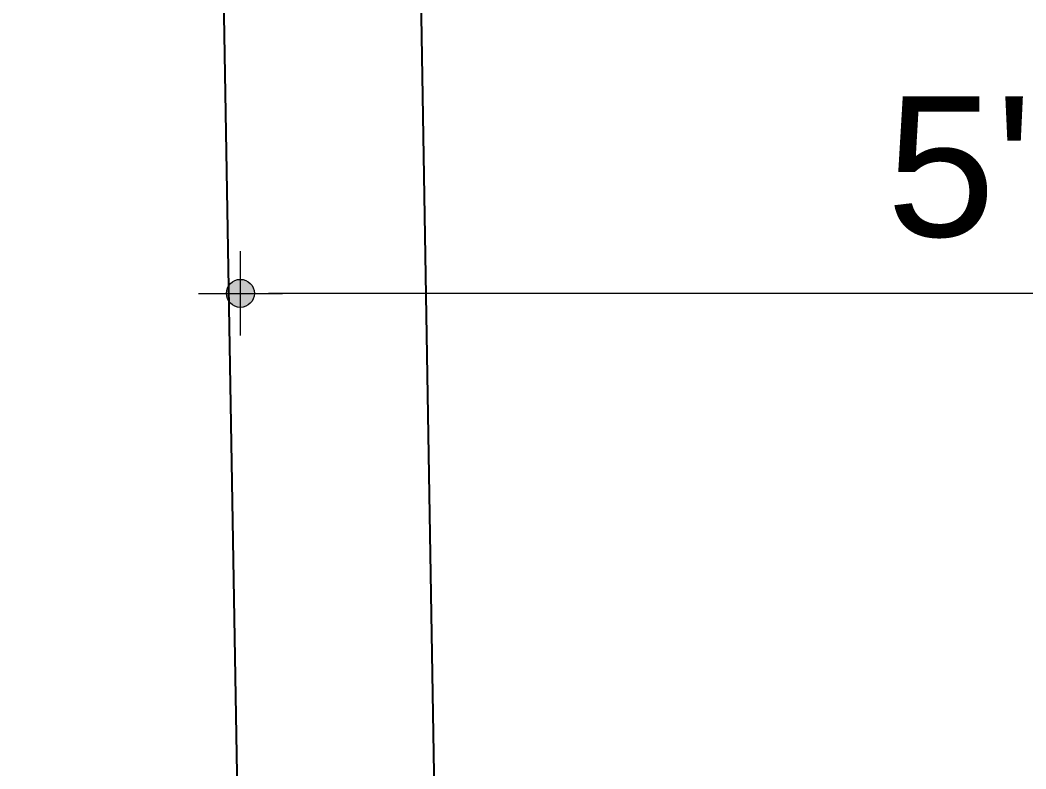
# Model space of a CAD drawing. Header units: inches. Extents: x -4597 to 93300, y -11124 to 5932.
# Drawn here: x -81.81 to -45.92, y -9337.13 to -9310.41 of the extents above; entities that cross this region are included whole.
import ezdxf

# ---------------------------------------------------------------- set-up
doc = ezdxf.new("R2010")
doc.units = ezdxf.units.IN
doc.header["$LTSCALE"] = 0.5
doc.header["$MEASUREMENT"] = 0
doc.header["$PDMODE"] = 66
doc.layers.add('hatch', color=9, linetype='Continuous', lineweight=0)
doc.layers.add('Toilet', color=7, linetype='Continuous', lineweight=25)
doc.styles.get("Standard").update_dxf_attribs({"font": 'arial.ttf'})
doc.dimstyles.new('S8', dxfattribs={"dimtxt": 5, "dimasz": 1, "dimexe": 6, "dimexo": 18, "dimgap": 1.9375, "dimtad": 1, "dimdec": 0, "dimzin": 3, "dimdsep": 46, "dimlunit": 4, "dimtxsty": 'Standard', "dimblk": 'dot 2', "dimcen": 12, "dimse1": 1, "dimse2": 1, "dimclrd": 1, "dimclre": 1, "dimclrt": 256, "dimadec": 0, "dimazin": 0, "dimtfac": 0.75, "dimtdec": 0, "dimtix": 1, "dimtmove": 1, "dimatfit": 3, "dimldrblk": 'DOT', "dimfxl": 1, "dimtolj": 1, "dimtzin": 0, "dimlwd": 9, "dimlwe": 9, "dimarcsym": 0})

# ---------------------------------------------------------------- blocks, each defined once
blk = doc.blocks.new('dot1')
at = {"layer": 'hatch'}
h = blk.add_hatch(color=256, dxfattribs=at)
edge = h.paths.add_edge_path()
edge.add_arc((0, 0), 1, 0, 360)
for p, q in [((0, 3), (0, -3)), ((3, 0), (-3, 0))]:
    blk.add_line(p, q, dxfattribs=at)
blk.add_circle((0, 0), 1, dxfattribs=at)
blk = doc.blocks.new('dot 2')
at = {"layer": 'hatch', "xscale": 0.5, "yscale": 0.5, "zscale": 0.5}
blk.add_blockref('dot1', (0, 0), dxfattribs=at)
blk = doc.blocks.new('*D489')
at = {"layer": 'Defpoints', "color": 0, "transparency": 16777216}
for p in [(-92.111, -9283.965), (-74.997, -9283.965), (-73.948, -9344.709)]:
    blk.add_point(p, dxfattribs=at)
at = {"layer": 'Toilet', "color": 1, "lineweight": 9, "transparency": 16777216}
blk.add_line((-92.111, -9343.709), (-92.111, -9284.965), dxfattribs=at)
for p, rotation in [((-92.111, -9283.965), 90), ((-92.111, -9344.709), 270)]:
    blk.add_blockref('dot 2', p, dxfattribs=dict(at, rotation=rotation))
at = {"layer": 'Toilet', "transparency": 16777216, "insert": (-96.601, -9314.337), "char_height": 5, "attachment_point": 5, "rotation": 90}
blk.add_mtext('\\A1;5\'-1"', dxfattribs=at)
blk = doc.blocks.new('_Dot')
at = {"color": 0, "linetype": 'ByBlock', "lineweight": -2}
blk.add_line((-0.5, 0), (-1, 0), dxfattribs=at)
at = {"color": 0, "linetype": 'ByBlock', "const_width": 0.5}
blk.add_lwpolyline([(-0.25, 0, 1), (0.25, 0, 1)], format="xyb", close=True, dxfattribs=at)
blk = doc.blocks.new('*D499')
at = {"layer": 'Defpoints', "color": 0, "transparency": 16777216}
for p in [(-73.948, -9320.161), (-73.948, -9344.709), (-13.939, -9344.709)]:
    blk.add_point(p, dxfattribs=at)
at = {"layer": 'Toilet', "color": 1, "lineweight": 9, "transparency": 16777216}
blk.add_line((-14.939, -9320.161), (-72.948, -9320.161), dxfattribs=at)
at = {"layer": 'Toilet', "color": 1, "lineweight": 9, "transparency": 16777216, "rotation": 180}
blk.add_blockref('dot 2', (-73.948, -9320.161), dxfattribs=at)
at = {"layer": 'Toilet', "color": 1, "lineweight": 9, "transparency": 16777216}
blk.add_blockref('dot 2', (-13.939, -9320.161), dxfattribs=at)
at = {"layer": 'Toilet', "transparency": 16777216, "insert": (-43.944, -9315.67), "char_height": 5, "attachment_point": 5}
blk.add_mtext('\\A1;5\'-0"', dxfattribs=at)

msp = doc.modelspace()

# ---------------------------------------------------------------- linework, layer by layer
msp.add_line((-73.243, -8964.497), (-63.468, -9552.712))
at = {"layer": 'Toilet'}
msp.add_line((-80.142, -8985.965), (-72.912, -9404.709), dxfattribs=at)

# ---------------------------------------------------------------- dimensions: what is measured, and where the dimension line sits
dim = msp.add_linear_dim(base=(-92.111, -9283.965), p1=(-73.948, -9344.709), p2=(-74.997, -9283.965), angle=270, dimstyle='S8', override={"dimfxl": 2, "dimfxlon": 1, "dimarcsym": 1}, dxfattribs=at)
dim.commit()
dim.dimension.update_dxf_attribs({"geometry": '*D489', "text_midpoint": (-96.601, -9314.337)})
dim = msp.add_linear_dim(base=(-73.948, -9320.161), p1=(-13.939, -9344.709), p2=(-73.948, -9344.709), dimstyle='S8', override={"dimfxl": 2, "dimfxlon": 1, "dimarcsym": 1}, dxfattribs=at)
dim.commit()
dim.dimension.update_dxf_attribs({"geometry": '*D499', "text_midpoint": (-43.944, -9315.67)})

doc.saveas('drawing.dxf')
